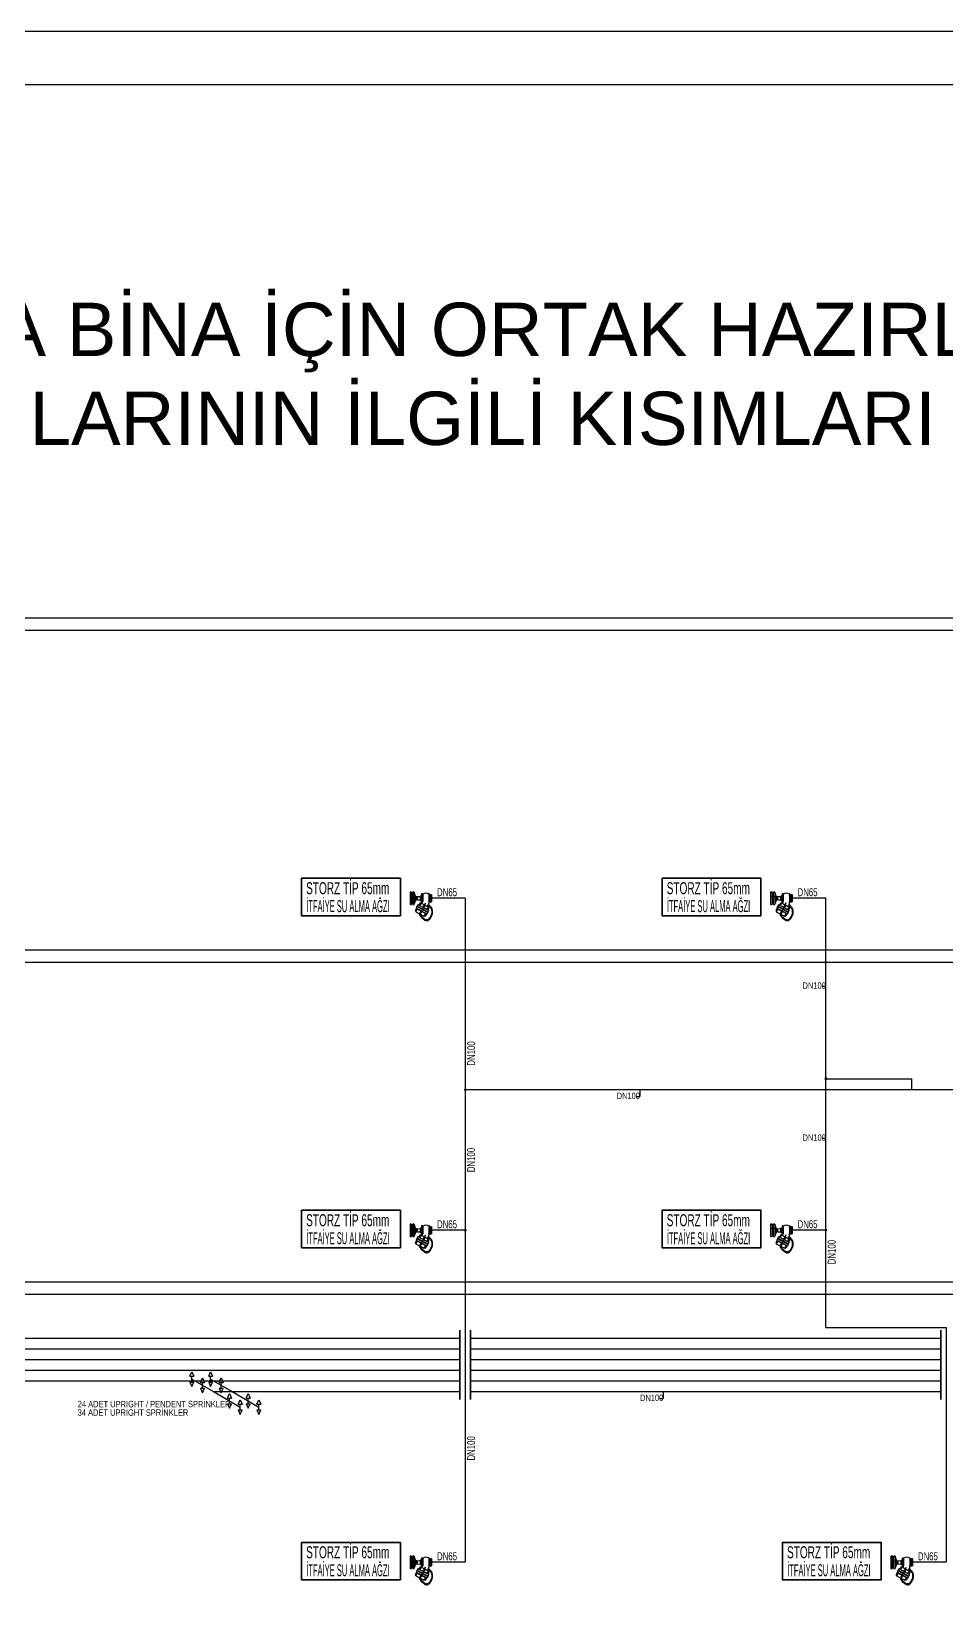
# Model space of a CAD drawing. Header units: centimetres. Extents: x 394264 to 551709, y 50011 to 59011.
# Drawn here: x 525004 to 526720, y 56058 to 59011 of the extents above; entities that cross this region are included whole.
import ezdxf

# ---------------------------------------------------------------- set-up
doc = ezdxf.new("R2010")
doc.units = ezdxf.units.CM
doc.linetypes.add('HIDDEN', pattern=[9.525, 6.35, -3.175])
for name, color, linetype, lineweight in [('-M-ANTET', 7, 'Continuous', 30), ('-M-FIRE COMP', 7, 'Continuous', 30), ('-M-YANGIN-CAP', 7, 'Continuous', 30), ('-M-YNGN-ZON1', 5, 'SP', 30), ('-M-YNGN-ZON2', 4, 'SP', 30), ('-M-YNGN-ZON3', 6, 'SP', 30), ('-M-YNGN-ZON4', 3, 'SP', 30), ('-M-YNGN-ZON5', 1, 'SP', 30), ('-M-YNGN-ZON6', 11, 'SP', 30), ('-M-YNGN-ZON7', 60, 'SP', 30), ('0-KRCN-SHT-02CIHAZ', 132, 'Continuous', 25), ('0-KRCN-YNG-İTFAİYE-BAĞLANTI AĞZI', 171, 'Continuous', 25), ('0-KRCN-YNGN-YAZI', 71, 'Continuous', 35), ('0-KRCN-Z-ANTET', 71, 'Continuous', 30), ('0-MEK-YNG-YAZI', 71, 'Continuous', 35), ('SPRINKLERYAŞ', 130, 'Y1', 30)]:
    doc.layers.add(name, color=color, linetype=linetype, lineweight=lineweight)
doc.styles.add('CIZGI', font='tahoma.ttf', dxfattribs={"width": 0.8, "oblique": 20})
doc.styles.add('Ince', font='arial.ttf')
doc.styles.add('LEVO', font='arial.ttf')
doc.styles.get("Standard").update_dxf_attribs({"font": 'arial.ttf'})
doc.styles.add('YAZI', font='arial.ttf', dxfattribs={"width": 0.6, "height": 40})
doc.linetypes.add('merdiven_LINE', pattern='A,0.5,-0.25,["FDC",Standard,S=0.1,R=0,X=-0.1,Y=-0.05],-0.32', length=1.07)
doc.linetypes.add('SP', pattern='A,2,-0.1,["SP",CIZGI,S=0.14,R=0.2,X=0,Y=-0.07],-0.255', length=2.355)
doc.linetypes.add('Y1', pattern='A,2,-0.15,["Y",Standard,S=0.2,R=0.2,X=0,Y=-0.1],-0.25', length=2.4)

# ---------------------------------------------------------------- blocks, each defined once
blk = doc.blocks.new('G$CF070FE5B')
at = {"layer": '0-KRCN-YNG-İTFAİYE-BAĞLANTI AĞZI', "linetype": 'merdiven_LINE', "ltscale": 75}
for p, q in [((-10.2, 15), (-9.5, 15.8)), ((-9.3, 16.4), (-9.7, 16)), ((-9.2, 16.3), (-9.6, 15.9)), ((-9.3, 15.6), (-8.9, 16)), ((-9.1, 15.4), (-8.7, 15.8)), ((-9, 16.2), (-8.2, 16.8)), ((-8.1, 16.7), (-8.9, 16.1)), ((-7.8, 17.3), (-8.3, 17.1)), ((-7.7, 17.2), (-8.2, 16.9)), ((-8.1, 16.6), (-7.6, 16.8)), ((-8, 16.4), (-7.5, 16.6)), ((-7.6, 17.1), (-6.6, 17.1)), ((-6.6, 16.9), (-7.6, 16.9)), ((-6.6, 16.8), (-6, 16.7)), ((-6.6, 16.6), (-6, 16.5)), ((-5.9, 17.4), (-6.5, 17.4)), ((-6, 17.2), (-6.5, 17.2)), ((-5, 16.5), (-6, 16.9)), ((-5.9, 17), (-5, 16.7)), ((-5.2, 16.2), (-4.7, 15.9)), ((-5.1, 16.4), (-4.6, 16.1)), ((-4.4, 16.4), (-4.8, 16.8)), ((-4.2, 16.6), (-4.7, 16.9)), ((-3.7, 15.6), (-4.5, 16.2)), ((-4.4, 16.3), (-3.6, 15.7)), ((-3.1, 15.5), (-3.5, 15.8)), ((-3, 15.6), (-3.4, 15.9)), ((-12.7, 9), (-12.7, 8.5)), ((-12.7, 7.4), (-12.6, 6.8)), ((-12.6, 10.6), (-12.6, 10.1)), ((-12.5, 9), (-12.5, 8.5)), ((-12.4, 10.6), (-12.4, 10.1)), ((-12.4, 7.4), (-12.4, 6.9)), ((-12.3, 10.7), (-11.9, 11.6)), ((-12.3, 9), (-12.3, 10)), ((-12.3, 7.5), (-12.3, 8.4)), ((-12, 5.9), (-12.3, 6.8)), ((-12.3, 5.8), (-12.1, 5.3)), ((-11.9, 12.3), (-12.2, 11.7)), ((-11.7, 11.5), (-12.2, 10.6)), ((-12.2, 10), (-12.2, 9)), ((-12.2, 8.4), (-12.2, 7.5)), ((-12.1, 6.9), (-11.8, 5.9)), ((-12.1, 5.9), (-11.9, 5.4)), ((-11.7, 12.2), (-12, 11.7)), ((-12, 10.1), (-12, 10.6)), ((-12, 8.5), (-12, 9)), ((-12, 6.9), (-12, 7.5)), ((-11.8, 10.1), (-11.8, 10.6)), ((-11.8, 8.5), (-11.8, 9)), ((-11.7, 7), (-11.8, 7.5)), ((-11.2, 4.6), (-11.8, 5.4)), ((-11.5, 5.5), (-11.7, 6)), ((-11.7, 5.5), (-11, 4.7)), ((-11.6, 12.2), (-11.1, 13.1)), ((-11.6, 11.5), (-11.4, 12)), ((-11.3, 5.6), (-11.5, 6.1)), ((-11.2, 13.7), (-11.4, 13.2)), ((-11, 13), (-11.4, 12.1)), ((-11.4, 11.4), (-11.2, 11.9)), ((-11.4, 4.4), (-11.1, 4)), ((-11.3, 4.5), (-10.9, 4.1)), ((-11, 13.6), (-11.2, 13.1)), ((-10.6, 4.3), (-11, 4.8)), ((-10.9, 13.6), (-10.4, 14.5)), ((-10.9, 13), (-10.6, 13.5)), ((-10.5, 4.5), (-10.8, 4.9)), ((-10.2, 3.4), (-10.8, 4.1)), ((-10.5, 15.1), (-10.7, 14.6)), ((-10.3, 14.4), (-10.7, 13.5)), ((-10.7, 12.9), (-10.4, 13.4)), ((-10.7, 4.2), (-10, 3.5)), ((-10.3, 15), (-10.6, 14.5)), ((-10.4, 3.1), (-10, 2.7)), ((-10.2, 14.4), (-10, 14.9)), ((-10.2, 3.2), (-9.8, 2.9)), ((-9.4, 15.6), (-10.1, 14.9)), ((-10, 14.3), (-9.8, 14.8)), ((-9.5, 3.2), (-9.9, 3.5)), ((-9.4, 3.3), (-9.8, 3.7)), ((-9, 2.3), (-9.7, 2.9)), ((-9.6, 3), (-8.9, 2.4)), ((-9.2, 1.8), (-8.5, 1.4)), ((-8.9, 4.8), (-7.9, 6.6)), ((-8, 8.7), (-8.8, 7.3)), ((-8.8, 7.3), (2.1, 1.6)), ((-8.3, 3.9), (-8.8, 4.2)), ((-8.7, 7), (-7.4, 6.3)), ((-8.5, 2.9), (-8, 2.6)), ((-7.3, 5.9), (-8.4, 3.8)), ((-8.4, 3.8), (-8.3, 3.6)), ((-8.4, 3.8), (-1.1, -0.1)), ((-8.3, 3.6), (-7.6, 3.3)), ((2.8, 3), (-8, 8.7)), ((-7.8, 9.2), (-7.1, 10.5)), ((-7.8, 9.2), (3, 3.4)), ((2.7, 3.3), (-7.7, 8.8)), ((-7.7, 8.8), (2.7, 3.3)), ((-1.9, 0.2), (-7.6, 3.3)), ((0.4, 2.2), (-7.4, 6.3)), ((3.8, 4.8), (-7.1, 10.5)), ((3.7, 5.1), (-6.7, 10.7)), ((-6.6, 10.6), (-5.4, 12.8)), ((-4.3, 12.8), (-5.7, 10.3)), ((-5.1, 0.8), (-5.5, -0.1)), ((-4.9, 0.7), (-5.4, -0.2)), ((-4.8, 1.2), (-5.1, 0.9)), ((-5.1, 0.8), (-5.1, 0.8)), ((-5, 1.4), (0.2, 11.2)), ((-5, 2.4), (-3.9, 4.5)), ((-4.9, 12.9), (-4.6, 12.8)), ((-4.9, 0.7), (-4.9, 0.7)), ((-4.8, 2.1), (-4.5, 1.9)), ((-4.8, 0.7), (-4.7, 1.1)), ((-4.3, 12.8), (-4.2, 13.1)), ((-4.2, 13.1), (-2.7, 12.3)), ((-4.2, 2), (-3, 4)), ((-3.9, 15.3), (-3.4, 14.9)), ((-3.8, 15.4), (-3.3, 15.1)), ((-2.5, 14.6), (-3.3, 15.2)), ((-3.1, 15.3), (-2.4, 14.7)), ((4.2, 8.6), (-2.7, 12.3)), ((-2.6, 14.3), (-2.2, 14)), ((-2.5, 14.5), (-2.1, 14.1)), ((-1.8, 14.5), (-2.3, 14.8)), ((-1.7, 14.6), (-2.1, 15)), ((-1.4, 13.5), (-2, 14.3)), ((-0.6, 10.5), (-1.9, 8.3)), ((-1.9, 0.2), (-1.3, -0.1)), ((-1.8, 14.4), (-1.3, 13.6)), ((-1.7, 13.2), (-1.3, 12.8)), ((-1.5, 13.3), (-1.2, 12.9)), ((-0.8, 13.2), (-1.2, 13.6)), ((-1.1, -0.1), (0, 2)), ((-0.7, 13.3), (-1, 13.7)), ((-0.5, 12.1), (-1, 12.9)), ((0.1, 10.1), (-1, 7.8)), ((-1, 0.1), (-0.6, -0.2)), ((-0.9, 13), (-0.3, 12.2)), ((-0.7, 11.8), (-0.4, 11.4)), ((-0.6, 12), (-0.2, 11.5)), ((0, 10.3), (-0.4, 10.5)), ((0.1, 11.8), (-0.2, 12.2)), ((-0.2, 10.9), (-0.2, 11.5)), ((0.3, 11.9), (-0.1, 12.3)), ((0, 11.5), (0, 10.8)), ((0, 0), (1, 1.9)), ((0.4, 2.2), (1.7, 1.5)), ((2.7, 3.3), (1.8, 3.8)), ((2.8, 3), (2.1, 1.6)), ((2.7, 5.8), (4.2, 8.6)), ((3, 3.4), (3.8, 4.8)), ((3.5, 5.2), (4.7, 7.4)), ((4.1, -3.5), (5.7, 0.6)), ((4.5, 7.9), (4.2, 8.1)), ((5.7, -11), (5.7, 0.9)), ((7.2, -8.1), (7.2, 0.9)), ((7.4, -2.1), (8.4, 0.6)), ((8.5, -11), (8.5, 0.9)), ((9.9, -11), (9.9, 0.9)), ((-11.6, -1.5), (-11.4, -1.5)), ((-11.6, -8.5), (-11.4, -1.5)), ((-11.6, -8.5), (-11.6, -1.5)), ((-11.4, -8.7), (-11.6, -8.5)), ((-11.3, -1.3), (-11.4, -1.5)), ((-11.3, -1.3), (-11.4, -8.7)), ((-11.3, -8.5), (-11.4, -8.7)), ((-11.2, -1.5), (-11.3, -1.3)), ((-11.3, -8.5), (-11.2, -1.5)), ((-11.2, -8.7), (-11.3, -8.5)), ((-11.1, -1.3), (-11.2, -1.5)), ((-11.1, -1.3), (-11.2, -8.7)), ((-11.1, -8.5), (-11.2, -8.7)), ((-10.9, -1.5), (-11.1, -1.3)), ((-11.1, -8.5), (-10.9, -1.5)), ((-10.9, -8.7), (-11.1, -8.5)), ((-10.8, -1.3), (-10.9, -1.5)), ((-10.8, -1.3), (-10.9, -8.7)), ((-10.8, -8.5), (-10.9, -8.7)), ((-10.7, -1.5), (-10.8, -1.3)), ((-10.8, -8.5), (-10.7, -1.5)), ((-10.7, -8.7), (-10.8, -8.5)), ((-10.6, -1.3), (-10.7, -1.5)), ((-10.6, -1.3), (-10.7, -8.7)), ((-10.6, -8.5), (-10.7, -8.7)), ((-10.4, -1.5), (-10.6, -1.3)), ((-10.6, -8.5), (-10.4, -1.5)), ((-10.4, -8.7), (-10.6, -8.5)), ((-10.3, -1.3), (-10.4, -1.5)), ((-10.3, -1.3), (-10.4, -8.7)), ((-10.3, -8.5), (-10.4, -8.7)), ((-10.2, -1.5), (-10.3, -1.3)), ((-10.3, -8.5), (-10.2, -1.5)), ((-10.2, -8.7), (-10.3, -8.5)), ((-10.1, -1.3), (-10.2, -1.5)), ((-10.1, -1.3), (-10.2, -8.7)), ((-10.1, -8.5), (-10.2, -8.7)), ((-9.9, -1.5), (-10.1, -1.3)), ((-10.1, -8.5), (-9.9, -1.5)), ((-9.9, -8.7), (-10.1, -8.5)), ((-9.9, -1.5), (-9.4, -1.5)), ((-9.9, -8.5), (-9.9, -1.5)), ((-9.9, -8.5), (-9.4, -8.5)), ((-9.9, -8.7), (-9.9, -8.5)), ((-9.4, -0.8), (-9.2, -0.8)), ((-9.4, -0.8), (-9.1, -0.8)), ((-9.4, -9.3), (-9.4, -0.8)), ((-9.4, -1.9), (-9, -1.9)), ((-9.4, -2.1), (-9.1, -2.1)), ((-9.4, -4.9), (-9.1, -4.9)), ((-9.4, -5.1), (-9.1, -5.1)), ((-9.4, -7.9), (-9.1, -7.9)), ((-9.4, -8.1), (-9, -8.1)), ((-9.4, -9.3), (-9.1, -9.3)), ((-9.1, -0.8), (-8.9, -1.8)), ((-9.1, -2.1), (-9, -1.9)), ((-9.1, -5.1), (-9.1, -4.9)), ((-9.1, -7.9), (-9, -8.1)), ((-8.9, -2), (-8.9, -1.8)), ((-8.9, -5), (-8.9, -2)), ((-8.9, -8), (-8.9, -5)), ((-8.9, -8.6), (-8.9, -8)), ((-5.5, -0.1), (-5.4, -0.2)), ((-2.8, -9.3), (-2.8, -1.6)), ((-2.8, -9.2), (-2.8, -9.3)), ((-2.8, -9.3), (-2.3, -9.3)), ((-2.3, -0.8), (-2.2, -0.8)), ((-2.3, -9.3), (-2.2, -9.3)), ((-2.2, -0.8), (-1.7, -0.8)), ((-2.2, -9.3), (-2.2, -0.8)), ((-2.2, -9.3), (-1.7, -9.3)), ((-1.7, -9.3), (-1.7, -0.8)), ((-1.7, -2.5), (-0.7, -2.5)), ((-0.9, -3.7), (-1.7, -3.7)), ((-0.9, -6.3), (-1.7, -6.3)), ((-1.7, -7.5), (-0.9, -7.5)), ((-1.3, -0.1), (-1.1, -0.1)), ((-0.1, -6.7), (-0.9, -7.5)), ((-0.1, -3.3), (-0.7, -2.5)), ((2.6, -3.4), (-0.1, -3.3)), ((-0.1, -6.7), (-0.1, -3.3)), ((2.6, -6.6), (-0.1, -6.7)), ((2.6, -3.4), (2.6, -6.6)), ((2.6, -3.8), (2.9, -3.8)), ((2.6, -3.9), (2.9, -3.9)), ((2.6, -6.1), (2.9, -6.1)), ((2.6, -6.2), (2.9, -6.2)), ((2.9, -3.4), (3.2, -3.4)), ((2.9, -6.6), (2.9, -3.4)), ((3.2, -4.2), (2.9, -4.2)), ((3.2, -5.8), (2.9, -5.8)), ((3.2, -6.6), (2.9, -6.6)), ((3.3, -3.8), (3.3, -4.2)), ((3.3, -5.8), (3.3, -4.2)), ((3.3, -4.3), (4.1, -4.3)), ((3.3, -5.8), (3.3, -6.2)), ((3.3, -5.8), (4.1, -5.8)), ((5, -3.4), (4.1, -3.5)), ((4.1, -3.5), (4.1, -6.5)), ((4.1, -5.8), (4.1, -4.3)), ((4.1, -4.3), (4.1, -5.8)), ((5.7, -4.6), (4.1, -4.6)), ((5.7, -5.4), (4.1, -5.4)), ((5, -6.6), (4.1, -6.5)), ((4.1, -6.5), (5.7, -10.7)), ((5, -3.4), (5.7, -3.5)), ((5, -6.6), (5.7, -6.6)), ((5.5, -3.3), (5.7, -2.8)), ((5.5, -6.7), (5.7, -7.2)), ((5.7, -3.5), (5.7, -2.8)), ((5.7, -6.6), (5.7, -7.2)), ((7.2, -8.1), (7.2, -8.9)), ((7.2, -8.9), (7.2, -8.1)), ((7.2, -11), (7.2, -8.9)), ((7.8, -3.5), (7.4, -3.5)), ((8.5, -4.7), (7.4, -4.7)), ((8.5, -5.4), (7.4, -5.4)), ((7.8, -6.6), (7.4, -6.6)), ((7.4, -8), (8.4, -10.7)), ((7.8, -3.5), (8.5, -3.5)), ((7.8, -6.6), (8.5, -6.6)), ((8.3, -3.3), (8.5, -2.8)), ((8.3, -6.8), (8.5, -7.3)), ((8.5, -3.5), (8.5, -2.8)), ((8.5, -6.6), (8.5, -7.3))]:
    blk.add_line(p, q, dxfattribs=at)
for centre, radius, start, end in [((-9.4, 15.7), 0.416, 135.0221, 216.4609), ((-9.4, 15.7), 0.208, 135.0221, 203.8153), ((-9.5, 15.7), 0.0866, 318.5254, 138.5254), ((-9, 16.1), 0.416, 45.0221, 135.0221), ((-9, 16.1), 0.208, 59.0221, 135.0221), ((-9, 16.2), 0.0866, 125.1166, 305.1166), ((-9, 16.1), 0.208, 315.0221, 9.7693), ((-9, 16.1), 0.416, 315.0221, 22.7567), ((-8.1, 16.7), 0.416, 112.8809, 202.8809), ((-8.1, 16.7), 0.208, 112.8809, 186.887), ((-8.1, 16.7), 0.416, 225.4959, 292.8809), ((-8.1, 16.7), 0.208, 236.2369, 292.8809), ((-8.2, 16.7), 0.0866, 305.1166, 125.1166), ((-7.6, 17), 0.416, 22.8809, 112.8809), ((-7.6, 17), 0.208, 38.8443, 112.8809), ((-7.6, 17), 0.0866, 91.3627, 271.3627), ((-7.6, 17), 0.208, 292.8809, 348.37), ((-7.6, 17), 0.416, 292.8809, 354.9082), ((-7.6, 17), 0.416, 19.0759, 22.8809), ((-6.5, 17), 0.416, 82.8293, 168.746), ((-6.5, 17), 0.416, 192.7967, 262.8293), ((-6.5, 17), 0.208, 82.8293, 155.4594), ((-6.5, 17), 0.208, 204.721, 262.8293), ((-6.6, 17), 0.0866, 271.3627, 91.3627), ((-6, 17), 0.208, 4.1912, 82.8293), ((-6, 16.9), 0.0866, 71.6467, 251.6467), ((-6, 17), 0.208, 262.8293, 314.9074), ((-6, 17), 0.416, 262.8293, 328.6458), ((-6, 17), 0.416, 352.8293, 82.8293), ((-6, 17), 0.416, 352.6988, 352.8293), ((-4.9, 16.6), 0.416, 172.3934, 234.9873), ((-4.9, 16.6), 0.416, 54.9873, 144.9873), ((-4.9, 16.6), 0.416, 144.9873, 148.3379), ((-4.9, 16.6), 0.208, 54.9873, 134.2339), ((-4.9, 16.6), 0.208, 183.5434, 234.9873), ((-5, 16.6), 0.0866, 251.6467, 71.6467), ((-4.5, 16.3), 0.416, 234.9873, 309.9015), ((-4.5, 16.3), 0.0866, 52.544, 232.544), ((-4.5, 16.3), 0.208, 234.9873, 296.5845), ((-4.5, 16.3), 0.208, 345.8473, 54.9873), ((-4.5, 16.3), 0.416, 333.9523, 54.9873), ((-3.7, 15.6), 0.416, 152.1522, 234.9873), ((-3.7, 15.6), 0.416, 54.9873, 128.0809), ((-3.7, 15.6), 0.208, 54.9873, 112.5761), ((-12.2, 9), 0.416, 103.0837, 180), ((-12.2, 8.5), 0.416, 180, 257.0523), ((-12.2, 7.5), 0.416, 102.9367, 188.9969), ((-12.2, 10.6), 0.416, 90, 180), ((-12.2, 10.1), 0.416, 180, 255.029), ((-12.2, 6.9), 0.416, 188.9969, 269.2989), ((-12.2, 9), 0.208, 116.9202, 180), ((-12.2, 8.5), 0.208, 180, 243.3767), ((-12.2, 7.5), 0.208, 116.5994, 188.9969), ((-12.2, 10.6), 0.208, 93.0944, 180), ((-12.2, 10.1), 0.208, 180, 238.8915), ((-12.2, 6.9), 0.208, 188.9969, 253.641), ((-12.2, 10.6), 0.0866, 153.4526, 333.4526), ((-12.3, 10), 0.0866, 0, 180), ((-12.3, 9), 0.0866, 180, 0), ((-12.3, 8.4), 0.0866, 0, 180), ((-12.3, 7.5), 0.0866, 180, 0), ((-12.2, 6.9), 0.0866, 13.8857, 193.8857), ((-11.9, 6), 0.416, 122.0487, 201.5923), ((-11.8, 11.6), 0.416, 156.6308, 231.9072), ((-12.2, 10.6), 0.416, 77.7697, 90), ((-12.2, 10.1), 0.416, 279.1103, 0), ((-12.2, 10.1), 0.208, 288.4618, 0), ((-12.2, 9), 0.416, 0, 79.0302), ((-12.2, 9), 0.208, 0, 67.6301), ((-12.2, 8.5), 0.416, 281.1049, 0), ((-12.2, 8.5), 0.208, 292.6568, 0), ((-12.2, 7.5), 0.416, 8.9969, 78.8843), ((-12.2, 7.5), 0.208, 8.9969, 67.3201), ((-12.2, 10.6), 0.208, 0, 43.6514), ((-11.9, 6), 0.208, 142.4536, 201.5923), ((-11.7, 5.5), 0.416, 201.5923, 291.5923), ((-11.8, 11.6), 0.208, 156.6308, 219.8564), ((-12.2, 10.6), 0.416, 0, 53.7009), ((-12.2, 6.9), 0.416, 293.3725, 8.9969), ((-12.2, 6.9), 0.208, 303.1326, 8.9969), ((-11.9, 6), 0.416, 21.5923, 97.8617), ((-11.9, 5.9), 0.0866, 193.8857, 13.8857), ((-11.6, 12.1), 0.416, 73.194, 156.6308), ((-11.8, 11.5), 0.0866, 333.4526, 153.4526), ((-11.8, 11.6), 0.416, 255.9575, 336.6308), ((-11.9, 6), 0.208, 21.5923, 91.7697), ((-11.7, 5.5), 0.208, 201.5923, 270.7783), ((-11.8, 11.6), 0.208, 269.1136, 336.6308), ((-11.7, 5.4), 0.0866, 38.426, 218.426), ((-11.6, 12.1), 0.208, 86.5975, 156.6308), ((-11.5, 12.2), 0.0866, 150.4775, 330.4775), ((-11, 13), 0.416, 156.6308, 232.0745), ((-11.7, 5.5), 0.208, 321.2836, 21.5923), ((-11.1, 4.6), 0.416, 138.3886, 219.4062), ((-11.6, 12.1), 0.208, 336.6308, 37.3312), ((-11.7, 5.5), 0.416, 314.8142, 21.5923), ((-11, 13), 0.208, 156.6308, 223.4836), ((-11.6, 12.1), 0.416, 336.6308, 49.1428), ((-11.1, 4.6), 0.416, 39.4062, 114.3233), ((-11.1, 4.6), 0.208, 148.6696, 219.4062), ((-10.8, 13.6), 0.416, 73.7174, 156.6308), ((-11.1, 4.6), 0.208, 39.4062, 99.2613), ((-11.1, 4.6), 0.0866, 218.426, 38.426), ((-11, 13), 0.0866, 330.4775, 150.4775), ((-11, 13), 0.416, 256.1734, 336.6308), ((-10.8, 4.2), 0.416, 219.4062, 297.8649), ((-10.8, 13.6), 0.208, 87.7392, 156.6308), ((-11, 13), 0.208, 273.2335, 336.6308), ((-10.8, 13.6), 0.0866, 150.4775, 330.4775), ((-10.8, 4.2), 0.208, 219.4062, 286.9218), ((-10.4, 14.4), 0.416, 156.6308, 232.0745), ((-10.7, 4.2), 0.0866, 38.426, 218.426), ((-10.8, 13.6), 0.208, 336.6308, 38.436), ((-10.4, 14.4), 0.208, 156.6308, 223.4836), ((-10.8, 13.6), 0.416, 336.6308, 49.6625), ((-10.8, 4.2), 0.208, 336.2505, 39.4062), ((-10.1, 15), 0.416, 66.6308, 156.6308), ((-10.4, 14.4), 0.416, 256.1734, 336.6308), ((-10.8, 4.2), 0.416, 321.9223, 39.4062), ((-10.1, 3.4), 0.416, 144.6902, 225.8671), ((-10.3, 14.4), 0.0866, 330.4775, 150.4775), ((-10.4, 14.4), 0.208, 273.2335, 336.6308), ((-10.1, 15), 0.208, 66.6308, 156.6308), ((-10.1, 3.4), 0.416, 45.8671, 120.5748), ((-10.1, 3.4), 0.208, 162.491, 225.8671), ((-10.1, 15), 0.0866, 138.5254, 318.5254), ((-10.1, 3.4), 0.208, 45.8671, 112.5712), ((-10.1, 3.4), 0.0866, 218.426, 38.426), ((-10.1, 15), 0.416, 58.7588, 66.6308), ((-10.1, 15), 0.208, 336.6308, 19.9695), ((-9.7, 3), 0.416, 225.8671, 302.6639), ((-10.1, 15), 0.416, 336.6308, 34.6974), ((-9.7, 3), 0.0866, 48.7647, 228.7647), ((-9.7, 3), 0.208, 225.8671, 285.0778), ((-9.4, 15.7), 0.416, 240.5103, 315.0221), ((-9.4, 15.7), 0.208, 253.064, 315.0221), ((-9.7, 3), 0.208, 334.9461, 45.8671), ((-8.9, 2.3), 0.625, 150.7191, 238.8885), ((-9.7, 3), 0.416, 326.7743, 45.8671), ((-8.8, 2.4), 0.625, 58.8885, 140.4081), ((1.2, -2.2), 10.4, 148.3377, 172.1578), ((-8.9, 2.3), 0.25, 162.4922, 121.87), ((-8.6, 4.5), 0.438, 152, 242), ((-8.9, 2.3), 0.0866, 228.7647, 48.7647), ((-8.5, 7.2), 0.25, 152, 242), ((-7.8, 8.6), 0.25, 62, 152), ((-7.6, 9.1), 0.25, 152, 242), ((-7.5, 6.1), 0.313, 332, 62), ((-6.8, 10.4), 0.25, 62, 152), ((-5.8, 10.3), 0.137, 242, 332), ((-5.1, 12.6), 0.375, 62, 152), ((-5.1, 0.8), 0.0375, 131.444, 242), ((-4.7, 2.3), 0.25, 153.3972, 242), ((-4.8, 0.7), 0.0375, 242, 352.556), ((-4.8, 1.1), 0.0375, 352.556, 131.444), ((-4.5, 12.9), 0.188, 242, 332), ((-4.4, 2.1), 0.25, 242, 330.6028), ((-3.7, 15.6), 0.208, 162.0447, 234.9873), ((-3.7, 15.7), 0.0866, 232.544, 52.544), ((-3.2, 15.3), 0.416, 234.9873, 308.6001), ((-3.2, 15.3), 0.0866, 52.544, 232.544), ((-3.2, 15.3), 0.208, 234.9873, 293.7317), ((-3.2, 15.3), 0.208, 343.1164, 54.9873), ((-3.2, 15.3), 0.416, 332.6631, 54.9873), ((-2.4, 14.6), 0.416, 144.9873, 234.9873), ((-2.4, 14.6), 0.416, 54.9873, 144.9873), ((-2.4, 14.6), 0.208, 162.0447, 234.9873), ((-2.4, 14.6), 0.208, 54.9873, 112.5761), ((-2.4, 14.7), 0.0866, 232.544, 52.544), ((-1.1, -0.7), 1.26, 129.7197, 180.617), ((-1.9, 14.3), 0.416, 234.9873, 299.102), ((-1.9, 14.3), 0.208, 234.9873, 294.0425), ((-2, 8.4), 0.188, 242, 329.5104), ((-1.9, 14.3), 0.0866, 34.1223, 214.1223), ((-1.9, 14.3), 0.208, 345.2937, 54.9873), ((-1.9, 14.3), 0.416, 324.9873, 54.9873), ((-1.3, 13.5), 0.416, 133.7305, 216.5656), ((-1.9, 14.3), 0.416, 323.3399, 324.9873), ((-1.3, 13.5), 0.416, 36.5656, 109.6592), ((-1.3, 13.5), 0.208, 143.6231, 216.5656), ((-1.3, 13.5), 0.0866, 214.1223, 34.1223), ((-1.3, 13.5), 0.208, 36.5656, 94.1545), ((-1, 13), 0.416, 216.5656, 289.94), ((-1, 13), 0.208, 216.5656, 274.7806), ((-1, 12.9), 0.0866, 34.1223, 214.1223), ((-0.8, 7.7), 0.188, 154.4896, 242), ((-1, 13), 0.208, 324.2014, 36.5656), ((-0.4, 12.1), 0.416, 133.7305, 216.5656), ((-1, 13), 0.416, 314.0066, 36.5656), ((-0.4, 12.1), 0.208, 143.6231, 216.5656), ((-0.4, 10.4), 0.188, 62, 149.5104), ((-0.4, 0.2), 0.437, 242, 332), ((-0.4, 12.1), 0.416, 36.5656, 109.6592), ((-0.4, 12.1), 0.0866, 214.1223, 34.1223), ((-0.4, 12.1), 0.208, 36.5656, 94.1545), ((-0.1, 11.6), 0.416, 216.5656, 257.3868), ((-0.1, 11.5), 0.0866, 0, 180), ((-0.1, 11.6), 0.208, 216.5656, 244.1042), ((-0.1, 11.6), 0.208, 293.3656, 306.5656), ((-0.1, 11.6), 0.416, 281.4375, 306.5656), ((-0.1, 10.2), 0.188, 334.4896, 62), ((0.3, 1.9), 0.312, 62, 152), ((-0.1, 11.6), 0.208, 306.5656, 36.5656), ((-0.1, 11.6), 0.416, 306.5656, 36.5656), ((1.8, 1.7), 0.25, 242, 332), ((2.9, 5.7), 0.138, 152, 242), ((2.8, 3.5), 0.25, 242, 332), ((2.6, 3.1), 0.25, 332, 62), ((3.5, 4.9), 0.25, 332, 62), ((4.3, 8.3), 0.187, 152, 242), ((4.3, 7.6), 0.375, 332, 62), ((5.9, 0.9), 0.25, 112.201, 180), ((5.3, 0.8), 0.375, 339.1165, 0), ((6.4, -0.2), 1.53, 67.799, 112.201), ((6.9, 0.9), 0.25, 0, 67.799), ((8.1, 0.7), 0.375, 339.1165, 0), ((8.7, 0.9), 0.25, 112.201, 180), ((9.2, -0.3), 1.53, 67.799, 112.201), ((9.7, 0.9), 0.25, 0, 67.799), ((-16.5, -3.5), 7.6, 349.2705, 10.7295), ((-16.5, -6.5), 7.6, 349.2705, 10.7295), ((-10.3, -8.6), 1.37, 332.8998, 23.0481), ((-9, -9.3), 0.124, 73.5487, 162.065), ((-10.3, -1.4), 1.37, 336.9519, 349.9096), ((-6, -5), 5.12, 234.9784, 306.3544), ((-2.9, -9.2), 0.1, 0, 122.1263), ((-1.6, -1.7), 1.2, 127.8891, 177.3392), ((-1.4, -3), 0.855, 307.0002, 41.5786), ((-3.7, -5), 3.12, 335.7723, 24.2277), ((-1.4, -6.9), 0.848, 312.501, 47.499), ((2.8, -3.8), 0.543, 314.0355, 45.9645), ((1.4, -5), 1.92, 336.055, 23.945), ((2.8, -6.2), 0.543, 314.0355, 45.9645), ((5.6, -3.3), 0.125, 159.1165, 266.0548), ((5.6, -6.7), 0.125, 93.9452, 200.8835), ((5.3, -10.8), 0.375, 0, 20.8835), ((5.9, -11), 0.25, 180, 247.799), ((6.4, -9.8), 1.53, 247.799, 292.201), ((6.9, -11), 0.25, 292.201, 0), ((8.4, -3.4), 0.125, 159.1165, 266.0548), ((8.4, -6.7), 0.125, 93.9452, 200.8835), ((8.1, -10.8), 0.375, 0, 20.8835), ((8.7, -11), 0.25, 180, 247.799), ((9.2, -9.8), 1.53, 247.799, 292.201), ((9.7, -11), 0.25, 292.201, 0)]:
    blk.add_arc(centre, radius, start, end, dxfattribs=at)

msp = doc.modelspace()

# ---------------------------------------------------------------- linework, layer by layer
at = {"layer": '-M-ANTET', "color": 0}
for p, q in [((525300.9, 56490), (525304.6, 56498.5)), ((525300.9, 56490), (525308.3, 56490)), ((525304.6, 56498.5), (525308.3, 56490)), ((525304.6, 56484.6), (525304.6, 56490)), ((525336, 56490), (525339.7, 56498.5)), ((525336, 56490), (525343.3, 56490)), ((525339.7, 56498.5), (525343.3, 56490)), ((525339.7, 56484.6), (525339.7, 56490)), ((525300.9, 56479.3), (525308.3, 56479.3)), ((525300.9, 56479.3), (525304.6, 56470.8)), ((525304.6, 56479.3), (525304.6, 56484.6)), ((525304.6, 56470.8), (525308.3, 56479.3)), ((525320.9, 56478.4), (525324.6, 56486.9)), ((525320.9, 56478.4), (525328.2, 56478.4)), ((525320.9, 56467.8), (525328.2, 56467.8)), ((525320.9, 56467.8), (525324.6, 56459.3)), ((525324.6, 56486.9), (525328.2, 56478.4)), ((525324.6, 56473.1), (525324.6, 56478.4)), ((525324.6, 56467.8), (525324.6, 56473.1)), ((525324.6, 56459.3), (525328.2, 56467.8)), ((525336, 56479.3), (525343.3, 56479.3)), ((525336, 56479.3), (525339.7, 56470.8)), ((525339.7, 56479.3), (525339.7, 56484.6)), ((525339.7, 56470.8), (525343.3, 56479.3)), ((525355.9, 56478.4), (525359.6, 56486.9)), ((525355.9, 56478.4), (525363.3, 56478.4)), ((525355.9, 56467.8), (525363.3, 56467.8)), ((525355.9, 56467.8), (525359.6, 56459.3)), ((525359.6, 56486.9), (525363.3, 56478.4)), ((525359.6, 56473.1), (525359.6, 56478.4)), ((525359.6, 56467.8), (525359.6, 56473.1)), ((525359.6, 56459.3), (525363.3, 56467.8)), ((525371.5, 56449.2), (525375.2, 56457.7)), ((525371.5, 56449.2), (525378.9, 56449.2)), ((525371.5, 56438.5), (525378.9, 56438.5)), ((525371.5, 56438.5), (525375.2, 56430)), ((525375.2, 56457.7), (525378.9, 56449.2)), ((525375.2, 56443.9), (525375.2, 56449.2)), ((525375.2, 56438.5), (525375.2, 56443.9)), ((525375.2, 56430), (525378.9, 56438.5)), ((525391.5, 56437.7), (525395.1, 56446.2)), ((525391.5, 56437.7), (525398.8, 56437.7)), ((525395.1, 56446.2), (525398.8, 56437.7)), ((525395.1, 56432.3), (525395.1, 56437.7)), ((525395.1, 56427), (525395.1, 56432.3)), ((525406.6, 56449.2), (525410.3, 56457.7)), ((525406.6, 56449.2), (525413.9, 56449.2)), ((525406.6, 56438.5), (525413.9, 56438.5)), ((525406.6, 56438.5), (525410.3, 56430)), ((525410.3, 56457.7), (525413.9, 56449.2)), ((525410.3, 56443.9), (525410.3, 56449.2)), ((525410.3, 56438.5), (525410.3, 56443.9)), ((525410.3, 56430), (525413.9, 56438.5)), ((525426.5, 56437.7), (525430.2, 56446.2)), ((525426.5, 56437.7), (525433.9, 56437.7)), ((525430.2, 56446.2), (525433.9, 56437.7)), ((525430.2, 56432.3), (525430.2, 56437.7)), ((525430.2, 56427), (525430.2, 56432.3)), ((525391.5, 56427), (525398.8, 56427)), ((525391.5, 56427), (525395.1, 56418.5)), ((525395.1, 56418.5), (525398.8, 56427)), ((525426.5, 56427), (525433.9, 56427)), ((525426.5, 56427), (525430.2, 56418.5)), ((525430.2, 56418.5), (525433.9, 56427))]:
    msp.add_line(p, q, dxfattribs=at)
at = {"layer": '-M-FIRE COMP', "color": 3, "linetype": 'HIDDEN', "ltscale": 2, "const_width": 2.5}
for points in [[(526492.4, 57048.7, 1), (526494.9, 57048.7, 1)], [(526492.4, 57047.4, 1), (526494.9, 57047.4, 1)], [(525816.1, 57027.4, 1), (525818.6, 57027.4, 1)], [(525816.1, 56763.8, 1), (525818.6, 56763.8, 1)], [(526492.4, 56763.8, 1), (526494.9, 56763.8, 1)]]:
    msp.add_lwpolyline(points, format="xyb", close=True, dxfattribs=at)
at = {"layer": '-M-YANGIN-CAP'}
for p, q in [((526487.5, 57221.3), (526493.7, 57221.3)), ((526144.9, 57027.4), (526144.9, 57014.7)), ((526138.8, 57014.7), (526144.9, 57014.7)), ((526487.5, 56936.3), (526493.7, 56936.3)), ((526188.7, 56461.3), (526188.7, 56448.6)), ((526182.6, 56448.6), (526188.7, 56448.6))]:
    msp.add_line(p, q, dxfattribs=at)
at = {"layer": '-M-YNGN-ZON1', "ltscale": 50}
for p, q in [((522246.2, 56541.4), (525807.3, 56541.4)), ((525827.3, 56541.4), (526709.4, 56541.4))]:
    msp.add_line(p, q, dxfattribs=at)
at = {"layer": '-M-YNGN-ZON2', "ltscale": 50}
for p, q in [((521431.2, 56501.4), (525807.3, 56501.4)), ((525827.3, 56501.4), (526709.4, 56501.4))]:
    msp.add_line(p, q, dxfattribs=at)
at = {"layer": '-M-YNGN-ZON3', "ltscale": 50}
for p, q in [((524376.8, 56561.4), (525807.3, 56561.4)), ((525827.3, 56561.4), (526709.4, 56561.4))]:
    msp.add_line(p, q, dxfattribs=at)
at = {"layer": '-M-YNGN-ZON4', "ltscale": 50}
for p, q in [((524463.3, 56481.3), (525807.3, 56481.3)), ((525827.3, 56481.3), (526709.4, 56481.3))]:
    msp.add_line(p, q, dxfattribs=at)
at = {"layer": '-M-YNGN-ZON5', "ltscale": 50}
for p, q in [((522236.2, 56521.4), (525807.3, 56521.4)), ((525827.3, 56521.4), (526709.4, 56521.4))]:
    msp.add_line(p, q, dxfattribs=at)
at = {"layer": '-M-YNGN-ZON6', "ltscale": 50}
for p, q in [((525344.9, 56461.3), (525807.3, 56461.3)), ((525827.3, 56461.3), (526709.4, 56461.3))]:
    msp.add_line(p, q, dxfattribs=at)
at = {"layer": '-M-YNGN-ZON7', "ltscale": 50}
for p, q in [((525817.3, 57386.3), (525754, 57386.3)), ((525817.3, 57386.3), (525817.3, 56141.3)), ((526493.7, 57386.3), (526430.3, 57386.3)), ((526493.7, 56581.4), (526493.7, 57386.3)), ((525817.3, 57027.4), (526948.1, 57027.4)), ((526493.7, 57047.4), (526654.8, 57047.4)), ((526654.8, 57027.4), (526654.8, 57047.4)), ((525817.3, 56763.8), (525754, 56763.8)), ((526493.7, 56763.8), (526430.3, 56763.8)), ((526493.7, 56581.4), (526719.4, 56581.4)), ((526719.4, 56581.4), (526719.4, 56141.3)), ((525817.3, 56141.3), (525754, 56141.3)), ((526719.4, 56141.3), (526656, 56141.3))]:
    msp.add_line(p, q, dxfattribs=at)
at = {"layer": '0-KRCN-SHT-02CIHAZ', "color": 8}
for p, q in [((536090.4, 57911.3), (519964.1, 57911.3)), ((519964.1, 57888.8), (536090.4, 57888.8)), ((536090.4, 57288.8), (519964.1, 57288.8)), ((519964.1, 57266.3), (536090.4, 57266.3)), ((536090.4, 56666.3), (519964.1, 56666.3)), ((519964.1, 56643.8), (536090.4, 56643.8))]:
    msp.add_line(p, q, dxfattribs=at)
at = {"layer": '0-KRCN-YNGN-YAZI', "color": 61}
for p, q in [((525807.3, 56446.3), (525807.3, 56576.4)), ((525827.3, 56446.3), (525827.3, 56576.4)), ((526709.4, 56446.3), (526709.4, 56576.4))]:
    msp.add_line(p, q, dxfattribs=at)
at = {"layer": '0-KRCN-Z-ANTET'}
for points in [[(394264.1, 50011.3), (551709.3, 50011.3), (551709.3, 59011.3), (394264.1, 59011.3)], [(503064.1, 50111.3), (536328.4, 50111.3), (536328.4, 58911.3), (503064.1, 58911.3)]]:
    msp.add_lwpolyline(points, close=True, dxfattribs=at)
at = {"layer": '0-MEK-YNG-YAZI'}
for points in [[(525695.7, 57353.6), (525510.2, 57353.6), (525510.2, 57423.7), (525695.7, 57423.7)], [(526372, 57353.6), (526186.5, 57353.6), (526186.5, 57423.7), (526372, 57423.7)], [(525695.7, 56731.1), (525510.2, 56731.1), (525510.2, 56801.2), (525695.7, 56801.2)], [(526372, 56731.1), (526186.5, 56731.1), (526186.5, 56801.2), (526372, 56801.2)], [(525695.7, 56108.6), (525510.2, 56108.6), (525510.2, 56178.7), (525695.7, 56178.7)], [(526597.7, 56108.6), (526412.2, 56108.6), (526412.2, 56178.7), (526597.7, 56178.7)]]:
    msp.add_lwpolyline(points, close=True, dxfattribs=at)
at = {"layer": 'SPRINKLERYAŞ', "color": 7, "ltscale": 200}
for p, q in [((525304.6, 56484.6), (525344.9, 56461.3)), ((525339.7, 56484.6), (525380, 56461.3)), ((525344.9, 56461.3), (525395.1, 56432.3)), ((525380, 56461.3), (525430.2, 56432.3))]:
    msp.add_line(p, q, dxfattribs=at)

# ---------------------------------------------------------------- block references
at = {"layer": '0-KRCN-YNG-İTFAİYE-BAĞLANTI AĞZI', "linetype": 'merdiven_LINE', "ltscale": 75, "xscale": 1.875, "yscale": 1.875, "zscale": 1.875, "rotation": 180}
for p in [(525732.3, 57376.9), (526408.6, 57376.9), (525732.3, 56754.4), (526408.6, 56754.4), (525732.3, 56131.9), (526634.3, 56131.9)]:
    msp.add_blockref('G$CF070FE5B', p, dxfattribs=at)

# ---------------------------------------------------------------- texts
at = {"layer": '-M-YANGIN-CAP', "color": 3, "style": 'LEVO', "width": 0.7}
for s, height, p in [('DN65', 15, (525764.3, 57390.1)), ('DN65', 15, (526440.6, 57390.1)), ('DN100', 12, (526449.9, 57216.5)), ('DN100', 12, (526101.2, 57009.9)), ('DN100', 12, (526449.9, 56931.5)), ('DN65', 15, (525764.3, 56767.6)), ('DN65', 15, (526440.6, 56767.6)), ('34 ADET UPRIGHT SPRİNKLER', 12, (525090.2, 56416)), ('24 ADET UPRIGHT / PENDENT SPRİNKLER', 12, (525090.4, 56432)), ('DN100', 12, (526145, 56443.8)), ('DN65', 15, (525764.3, 56145.1)), ('DN65', 15, (526666.3, 56145.1))]:
    msp.add_text(s, height=height, dxfattribs=at).set_placement(p)
for p in [(525835.7, 57072.4), (525835.7, 56872.7), (526512.1, 56700.1), (525835.7, 56332.1)]:
    msp.add_text('DN100', height=15, rotation=90, dxfattribs=at).set_placement(p)
at = {"layer": '0-KRCN-Z-ANTET', "color": 6, "insert": (521398.6, 58502.8), "char_height": 100, "width": 7005.556, "attachment_point": 1, "style": 'Ince'}
msp.add_mtext('KOLON ŞEMASI / İZOMETRİ PLANI TEMİZ ODA VE ANA BİNA İÇİN ORTAK HAZIRLANMIŞTIR.\\PİLGİLİ PROJEDE KOLON ŞEMASININ / İZOMETRİ PLANLARININ İLGİLİ KISIMLARI DİKKATE ALINACAKTIR.', dxfattribs=at)
at = {"layer": '0-MEK-YNG-YAZI', "style": 'YAZI'}
for s, width, p in [('STORZ TİP 65mm', 0.6, (525518.8, 57393.9)), ('STORZ TİP 65mm', 0.6, (526195.1, 57393.9)), ('İTFAİYE SU ALMA AĞZI', 0.45, (525519, 57360.2)), ('İTFAİYE SU ALMA AĞZI', 0.45, (526195.4, 57360.2)), ('STORZ TİP 65mm', 0.6, (525518.8, 56771.4)), ('STORZ TİP 65mm', 0.6, (526195.1, 56771.4)), ('İTFAİYE SU ALMA AĞZI', 0.45, (525519, 56737.7)), ('İTFAİYE SU ALMA AĞZI', 0.45, (526195.4, 56737.7)), ('STORZ TİP 65mm', 0.6, (525518.8, 56148.9)), ('STORZ TİP 65mm', 0.6, (526420.8, 56148.9)), ('İTFAİYE SU ALMA AĞZI', 0.45, (525519, 56115.2)), ('İTFAİYE SU ALMA AĞZI', 0.45, (526421.1, 56115.2))]:
    msp.add_text(s, height=22.5, dxfattribs=dict(at, width=width)).set_placement(p)

doc.saveas('drawing.dxf')
